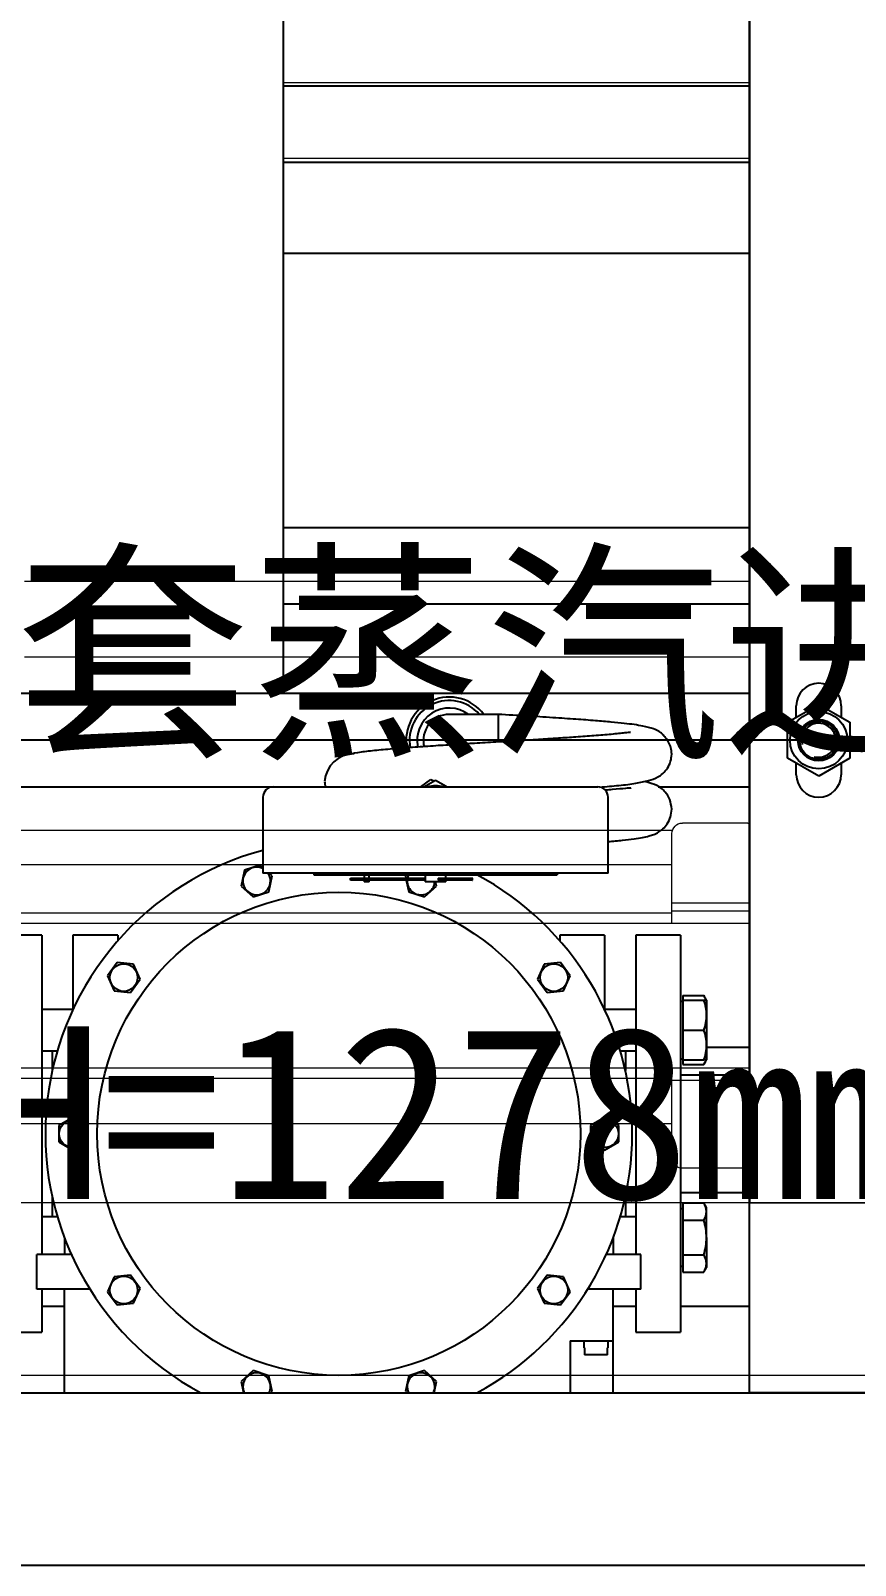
# Model space of a CAD drawing. Extents: x -681219 to -550379, y -242630 to -158199.
# Drawn here: x -644653.7 to -644414.8, y -222575.5 to -222131 of the extents above; entities that cross this region are included whole.
import ezdxf
from ezdxf.lldxf.tags import DXFTag

# ---------------------------------------------------------------- set-up
doc = ezdxf.new("R2010")
doc.units = 0
doc.header["$LTSCALE"] = 1000
doc.layers.get('0').update_dxf_attribs({"linetype": 'CONTINUOUS'})
for name, color, linetype in [('11020100978', 7, 'CONTINUOUS'), ('16020500378', 7, 'CONTINUOUS'), ('27040600017', 7, 'CONTINUOUS'), ('DV6_Default', 7, 'CONTINUOUS'), ('FAA01201', 7, 'CONTINUOUS'), ('MYGL00710003', 7, 'CONTINUOUS'), ('MYGL00710006', 7, 'CONTINUOUS'), ('MYGL00710020', 7, 'CONTINUOUS'), ('MYGL00710021', 7, 'CONTINUOUS'), ('MYGL00710028', 7, 'CONTINUOUS'), ('MYGL011003611', 7, 'CONTINUOUS'), ('MYGL011003621', 7, 'CONTINUOUS'), ('MYGL011004011', 7, 'CONTINUOUS'), ('MYGL011004232', 7, 'CONTINUOUS'), ('MYGL011004262', 7, 'CONTINUOUS'), ('MYGL01110015', 7, 'CONTINUOUS'), ('S02010301', 7, 'CONTINUOUS')]:
    doc.layers.add(name, color=color, linetype=linetype)
doc.layers.add('famsun', color=7, linetype='CONTINUOUS', lineweight=0)
tags = doc.linetypes.add('CENTER2', pattern=[28.575, 19.05, -3.175, 3.175, -3.175]).pattern_tags.tags
tags[10:11] = [DXFTag(74, 4), DXFTag(75, 0), DXFTag(340, '0'), DXFTag(46, 0.0), DXFTag(50, 0.0), DXFTag(44, 0.0), DXFTag(45, 0.0)]
tags[8:9] = [DXFTag(74, 4), DXFTag(75, 0), DXFTag(340, '0'), DXFTag(46, 0.0), DXFTag(50, 0.0), DXFTag(44, 0.0), DXFTag(45, 0.0)]
tags[6:7] = [DXFTag(74, 4), DXFTag(75, 0), DXFTag(340, '0'), DXFTag(46, 0.0), DXFTag(50, 0.0), DXFTag(44, 0.0), DXFTag(45, 0.0)]
tags[4:5] = [DXFTag(74, 4), DXFTag(75, 0), DXFTag(340, '0'), DXFTag(46, 0.0), DXFTag(50, 0.0), DXFTag(44, 0.0), DXFTag(45, 0.0)]

# ---------------------------------------------------------------- blocks, each defined once
blk = doc.blocks.new('MYGL007B0001XY_A-MYGL165_1_V_1', base_point=(16242.13, -1235.9))
at = {"color": 0, "linetype": 'ByBlock', "lineweight": -2}
for p, q in [((17412.13, -790.9), (17412.13, -1625.9)), ((17547.13, -993.4), (17547.13, -1445.83)), ((17547.13, -1301.4), (17412.13, -1301.4)), ((17412.13, -1323.4), (17547.13, -1323.4)), ((17622.13, -1445.83), (17412.13, -1445.83)), ((17412.13, -1467.83), (17622.13, -1467.83)), ((17412.63, -1515.9), (17431.63, -1515.9)), ((17670.13, -1517.9), (17434.46, -1517.9)), ((17434.63, -1544.9), (17434.63, -1518.9)), ((17670.13, -1527.9), (17434.63, -1527.9)), ((17412.13, -1539.06), (17434.63, -1539.06)), ((17412.13, -1541.38), (17434.63, -1541.38)), ((17670.13, -1541.9), (17434.63, -1541.9)), ((17907.13, -1544.9), (17412.13, -1544.9)), ((17412.13, -1586.9), (17907.13, -1586.9)), ((17434.63, -1612.9), (17434.63, -1586.9)), ((17412.13, -1590.42), (17434.63, -1590.42)), ((17434.63, -1589.9), (17912.13, -1589.9)), ((17912.13, -1602.9), (17434.63, -1602.9)), ((17412.63, -1615.9), (17431.63, -1615.9)), ((14502.13, -1625.9), (17982.13, -1625.9)), ((17412.13, -1625.9), (17372.13, -1625.9)), ((14502.13, -1675.9), (17982.13, -1675.9))]:
    blk.add_line(p, q, dxfattribs=at)
for centre, start, end in [((17412.63, -1518.9), 90, 99.5941), ((17431.63, -1518.9), 0, 90), ((17431.63, -1612.9), 270, 0), ((17412.63, -1612.9), 260.4059, 270)]:
    blk.add_arc(centre, 3, start, end, dxfattribs=at)
blk = doc.blocks.new('SJGL165-F')
at = {"layer": '11020100978', "color": 7, "linetype": 'Continuous'}
for p, q in [((18294.98, -5000.79), (18301.11, -5000.79)), ((18294.98, -5000.79), (18294.98, -5002.13)), ((18301.88, -5002.13), (18301.11, -5000.79)), ((18118.38, -5004.8), (18109.38, -5004.8)), ((18281.38, -5004.8), (18272.38, -5004.8)), ((18294.98, -5002.5), (18294.38, -5002.5)), ((18294.98, -5002.13), (18301.11, -5002.13)), ((18294.98, -5002.13), (18294.98, -5010.8)), ((18301.11, -5002.13), (18301.88, -5002.13)), ((18301.88, -5002.13), (18301.88, -5019.47)), ((18294.98, -5010.8), (18301.11, -5010.8)), ((18294.98, -5010.8), (18294.98, -5019.47)), ((18109.38, -5016.8), (18113.86, -5016.8)), ((18276.91, -5016.8), (18281.38, -5016.8)), ((18294.38, -5019.1), (18294.98, -5019.1)), ((18294.98, -5019.47), (18301.11, -5019.47)), ((18294.98, -5019.47), (18294.98, -5020.82)), ((18294.98, -5020.82), (18301.11, -5020.82)), ((18301.88, -5019.47), (18301.11, -5019.47)), ((18301.11, -5020.82), (18301.88, -5019.47)), ((18294.98, -5062.6), (18294.38, -5062.6)), ((18294.98, -5060.89), (18301.11, -5060.89)), ((18294.98, -5060.89), (18294.98, -5065.9)), ((18301.88, -5062.23), (18301.11, -5060.89)), ((18301.88, -5070.9), (18301.88, -5062.23)), ((18113.86, -5064.9), (18109.38, -5064.9)), ((18281.38, -5064.9), (18276.91, -5064.9)), ((18294.98, -5065.9), (18301.11, -5065.9)), ((18294.98, -5065.9), (18294.98, -5075.91)), ((18301.88, -5070.9), (18301.88, -5079.58)), ((18294.98, -5075.91), (18301.11, -5075.91)), ((18294.98, -5075.91), (18294.98, -5080.92)), ((18294.38, -5079.2), (18294.98, -5079.2)), ((18294.98, -5080.92), (18301.11, -5080.92)), ((18301.11, -5080.92), (18301.88, -5079.58))]:
    blk.add_line(p, q, dxfattribs=at)
for centre, radius, start, end in [((18297.39, -5003.29), 4.48, 13.8657, 33.96), ((18289.25, -5006.46), 12.63, 339.9144, 20.0839), ((18289.25, -5015.14), 12.63, 339.9161, 20.0855), ((18297.39, -5018.31), 4.48, 326.0398, 342.0933), ((18297.39, -5063.39), 4.48, 326.0429, 33.96), ((18297.39, -5078.42), 4.48, 326.0398, 33.9573)]:
    blk.add_arc(centre, radius, start, end, dxfattribs=at)
for points in [[(18301.88, -5070.9), (18301.88, -5070.06), (18301.81, -5069.2), (18301.54, -5067.53), (18301.34, -5066.71), (18301.11, -5065.9)], [(18301.11, -5075.91), (18301.34, -5075.1), (18301.54, -5074.26), (18301.81, -5072.59), (18301.88, -5071.75), (18301.88, -5070.9)]]:
    blk.add_open_spline(points, degree=3, knots=[0, 0, 0, 0, 0.5, 0.5, 1, 1, 1, 1], dxfattribs=at)
at = {"layer": '16020500378', "color": 7, "linetype": 'Continuous'}
for p, q in [((18168.07, -4964.45), (18167.09, -4969.08)), ((18172.57, -4962.99), (18168.07, -4964.45)), ((18173.38, -4963.72), (18172.57, -4962.99)), ((18176.09, -4966.16), (18175.2, -4965.36)), ((18167.09, -4969.08), (18170.6, -4972.25)), ((18175.11, -4970.79), (18176.09, -4966.16)), ((18214.67, -4966.16), (18214.82, -4966.84)), ((18214.93, -4967.35), (18215.66, -4970.79)), ((18220.16, -4972.25), (18223.68, -4969.08)), ((18223.68, -4969.08), (18223.42, -4967.86)), ((18170.6, -4972.25), (18175.11, -4970.79)), ((18215.66, -4970.79), (18220.16, -4972.25)), ((18118.38, -4983.35), (18118.38, -5004.85)), ((18131.38, -4983.35), (18118.38, -4983.35)), ((18131.38, -4983.35), (18131.38, -4984.91)), ((18259.38, -4983.35), (18259.38, -4984.91)), ((18272.38, -4983.35), (18259.38, -4983.35)), ((18272.38, -4983.35), (18272.38, -5004.85)), ((18131.16, -4991.27), (18128.38, -4995.1)), ((18135.87, -4991.76), (18131.16, -4991.27)), ((18137.8, -4996.09), (18135.87, -4991.76)), ((18254.89, -4991.76), (18252.97, -4996.09)), ((18259.6, -4991.27), (18254.89, -4991.76)), ((18262.38, -4995.1), (18259.6, -4991.27)), ((18128.38, -4995.1), (18130.31, -4999.42)), ((18135.01, -4999.92), (18137.8, -4996.09)), ((18252.97, -4996.09), (18255.75, -4999.92)), ((18260.46, -4999.42), (18262.38, -4995.1)), ((18130.31, -4999.42), (18135.01, -4999.92)), ((18255.75, -4999.92), (18260.46, -4999.42)), ((18118.38, -5036.12), (18114.28, -5038.49)), ((18122.48, -5038.49), (18118.38, -5036.12)), ((18272.38, -5036.12), (18268.28, -5038.49)), ((18276.48, -5038.49), (18272.38, -5036.12)), ((18114.28, -5038.49), (18114.28, -5043.22)), ((18122.48, -5043.22), (18122.48, -5038.49)), ((18268.28, -5038.49), (18268.28, -5043.22)), ((18276.48, -5043.22), (18276.48, -5038.49)), ((18114.28, -5043.22), (18118.38, -5045.59)), ((18118.38, -5045.59), (18122.48, -5043.22)), ((18268.28, -5043.22), (18272.38, -5045.59)), ((18272.38, -5045.59), (18276.48, -5043.22)), ((18115.88, -5070.93), (18115.88, -5075.85)), ((18274.88, -5070.93), (18274.88, -5075.85)), ((18107.88, -5085.85), (18107.88, -5075.85)), ((18117.92, -5075.85), (18107.88, -5075.85)), ((18282.88, -5075.85), (18272.84, -5075.85)), ((18282.88, -5085.85), (18282.88, -5075.85)), ((18130.31, -5082.28), (18128.38, -5086.61)), ((18135.01, -5081.79), (18130.31, -5082.28)), ((18137.8, -5085.62), (18135.01, -5081.79)), ((18255.75, -5081.79), (18252.97, -5085.62)), ((18260.46, -5082.28), (18255.75, -5081.79)), ((18262.38, -5086.61), (18260.46, -5082.28)), ((18123.27, -5085.85), (18107.88, -5085.85)), ((18115.88, -5115.85), (18115.88, -5085.85)), ((18128.38, -5086.61), (18131.16, -5090.44)), ((18131.16, -5090.44), (18135.87, -5089.94)), ((18135.87, -5089.94), (18137.8, -5085.62)), ((18252.97, -5085.62), (18254.89, -5089.94)), ((18254.89, -5089.94), (18259.6, -5090.44)), ((18259.6, -5090.44), (18262.38, -5086.61)), ((18282.88, -5085.85), (18267.49, -5085.85)), ((18274.88, -5100.85), (18274.88, -5085.85)), ((18262.38, -5100.85), (18274.88, -5100.85)), ((18262.38, -5100.85), (18262.38, -5115.85)), ((18266.38, -5100.85), (18266.38, -5102.85)), ((18266.53, -5102.85), (18266.38, -5102.85)), ((18266.53, -5102.85), (18266.53, -5104.85)), ((18273.24, -5104.85), (18273.24, -5102.85)), ((18273.24, -5102.85), (18273.38, -5102.85)), ((18273.38, -5102.85), (18273.38, -5100.85)), ((18274.88, -5115.85), (18274.88, -5100.85)), ((18273.24, -5104.85), (18266.53, -5104.85)), ((18170.6, -5109.45), (18167.09, -5112.62)), ((18175.11, -5110.92), (18170.6, -5109.45)), ((18176.09, -5115.55), (18175.11, -5110.92)), ((18215.66, -5110.92), (18214.67, -5115.55)), ((18220.16, -5109.45), (18215.66, -5110.92)), ((18223.68, -5112.62), (18220.16, -5109.45)), ((18154.88, -5115.58), (18154.88, -5115.85)), ((18167.09, -5112.62), (18167.77, -5115.86)), ((18175.75, -5115.85), (18176.09, -5115.55)), ((18214.67, -5115.55), (18215, -5115.84)), ((18222.99, -5115.85), (18223.68, -5112.62))]:
    blk.add_line(p, q, dxfattribs=at)
for centre, radius in [((18195.38, -5040.85), 70), ((18133.09, -4995.59), 4), ((18257.68, -4995.59), 4), ((18118.38, -5040.85), 4), ((18272.38, -5040.85), 4), ((18133.09, -5086.11), 4), ((18257.68, -5086.11), 4)]:
    blk.add_circle(centre, radius, dxfattribs=at)
for centre, radius, start, end in [((18195.38, -5040.85), 85, 104.9935, 241.9275), ((18171.59, -4967.62), 4, 63.1927, 0), ((18171.59, -4967.62), 4, 0, 34.5526), ((18219.18, -4967.62), 4, 176.149, 356.6843), ((18219.18, -4967.62), 4, 153.7581, 168.921), ((18195.38, -5040.85), 85, 0, 61.9275), ((18195.38, -5040.85), 85, 298.0725, 0), ((18171.59, -5114.08), 4, 0, 206.2419), ((18219.18, -5114.08), 4, 0, 206.2419), ((18171.59, -5114.08), 4, 333.7581, 0), ((18219.18, -5114.08), 4, 333.7581, 0)]:
    blk.add_arc(centre, radius, start, end, dxfattribs=at)
at = {"layer": '27040600017', "color": 7, "linetype": 'Continuous'}
for p, q in [((18241.38, -4919.35), (18227.38, -4919.35)), ((18241.52, -4919.35), (18241.38, -4919.35)), ((18219.1, -4940.35), (18221.99, -4938.23)), ((18220.04, -4940.35), (18223.39, -4938.42)), ((18221.99, -4938.23), (18222.95, -4938.65)), ((18221.99, -4938.23), (18222.98, -4938.66)), ((18221.99, -4938.23), (18221.99, -4938.23)), ((18223.39, -4938.42), (18226.74, -4940.35)), ((18223.39, -4938.42), (18223.39, -4938.42)), ((18223.39, -4938.42), (18226.44, -4940.18)), ((18176.39, -4940.35), (18270.39, -4940.35)), ((18173.39, -4943.35), (18173.39, -4965.35)), ((18273.39, -4965.35), (18273.39, -4943.35)), ((18273.39, -4965.35), (18173.39, -4965.35)), ((18188.11, -4965.35), (18188.11, -4965.85)), ((18191.81, -4965.35), (18191.81, -4965.85)), ((18191.91, -4965.35), (18191.91, -4965.85)), ((18192.44, -4965.35), (18192.44, -4965.85)), ((18192.63, -4965.35), (18192.63, -4965.85)), ((18195.87, -4965.35), (18195.87, -4965.85)), ((18196.62, -4965.35), (18196.62, -4965.85)), ((18196.9, -4965.35), (18196.9, -4965.85)), ((18198.44, -4965.35), (18198.44, -4965.85)), ((18198.8, -4965.35), (18198.8, -4965.85)), ((18202.53, -4965.35), (18202.53, -4965.85)), ((18205.5, -4965.35), (18205.5, -4965.85)), ((18205.92, -4965.35), (18205.92, -4965.85)), ((18207.14, -4965.35), (18207.14, -4965.85)), ((18210.57, -4965.35), (18210.57, -4965.85)), ((18211.03, -4965.35), (18211.03, -4965.85)), ((18212.37, -4965.35), (18212.37, -4965.85)), ((18217.11, -4965.35), (18217.11, -4965.85)), ((18217.6, -4965.35), (18217.6, -4965.85)), ((18218.03, -4965.35), (18218.03, -4965.85)), ((18223.39, -4965.35), (18223.39, -4965.85)), ((18223.89, -4965.35), (18223.89, -4965.85)), ((18223.89, -4965.35), (18223.89, -4965.85)), ((18229.24, -4965.35), (18229.24, -4965.85)), ((18229.67, -4965.35), (18229.67, -4965.85)), ((18230.16, -4965.35), (18230.16, -4965.85)), ((18234.87, -4965.35), (18234.87, -4965.85)), ((18236.21, -4965.35), (18236.21, -4965.85)), ((18236.67, -4965.35), (18236.67, -4965.85)), ((18240.06, -4965.35), (18240.06, -4965.85)), ((18241.28, -4965.35), (18241.28, -4965.85)), ((18241.7, -4965.35), (18241.7, -4965.85)), ((18244.6, -4965.35), (18244.6, -4965.85)), ((18248.34, -4965.35), (18248.34, -4965.85)), ((18248.69, -4965.35), (18248.69, -4965.85)), ((18250.16, -4965.35), (18250.16, -4965.85)), ((18250.44, -4965.35), (18250.44, -4965.85)), ((18251.11, -4965.35), (18251.11, -4965.85)), ((18254.34, -4965.35), (18254.34, -4965.85)), ((18254.53, -4965.35), (18254.53, -4965.85)), ((18254.97, -4965.35), (18254.97, -4965.85)), ((18255.07, -4965.35), (18255.07, -4965.85)), ((18258.67, -4965.35), (18258.67, -4965.85)), ((18258.67, -4965.35), (18258.67, -4965.85)), ((18188.11, -4965.85), (18191.81, -4965.85)), ((18191.81, -4965.85), (18191.91, -4965.85)), ((18191.91, -4965.85), (18192.44, -4965.85)), ((18192.44, -4965.85), (18192.63, -4965.85)), ((18192.63, -4965.85), (18195.87, -4965.85)), ((18195.87, -4965.85), (18196.62, -4965.85)), ((18196.62, -4965.85), (18196.9, -4965.85)), ((18196.9, -4965.85), (18198.44, -4965.85)), ((18198.44, -4965.85), (18198.8, -4965.85)), ((18198.76, -4966.85), (18220.39, -4966.85)), ((18198.76, -4967.35), (18198.76, -4966.85)), ((18220.39, -4967.35), (18198.76, -4967.35)), ((18198.8, -4965.85), (18202.53, -4965.85)), ((18202.53, -4965.85), (18205.44, -4965.85)), ((18202.7, -4965.85), (18202.7, -4966.85)), ((18202.7, -4967.35), (18202.7, -4967.85)), ((18204.2, -4967.85), (18202.7, -4967.85)), ((18204.2, -4966.85), (18204.2, -4965.85)), ((18204.2, -4967.85), (18204.2, -4967.35)), ((18205.5, -4965.85), (18205.92, -4965.85)), ((18205.92, -4965.85), (18207.14, -4965.85)), ((18207.14, -4965.85), (18210.57, -4965.85)), ((18210.57, -4965.85), (18211.03, -4965.85)), ((18211.03, -4965.85), (18212.37, -4965.85)), ((18212.37, -4965.85), (18216.02, -4965.85)), ((18216.02, -4965.85), (18217.11, -4965.85)), ((18217.11, -4965.85), (18217.6, -4965.85)), ((18217.6, -4965.85), (18218.03, -4965.85)), ((18218.03, -4965.85), (18223.39, -4965.85)), ((18220.39, -4965.85), (18220.39, -4967.85)), ((18226.39, -4967.85), (18220.39, -4967.85)), ((18223.39, -4965.85), (18223.89, -4965.85)), ((18223.89, -4965.85), (18229.24, -4965.85)), ((18223.89, -4965.85), (18223.89, -4965.85)), ((18224.17, -4966.85), (18227.53, -4966.85)), ((18224.17, -4966.85), (18224.17, -4967.35)), ((18227.53, -4967.35), (18224.17, -4967.35)), ((18226.39, -4966.85), (18226.39, -4965.85)), ((18226.39, -4967.85), (18226.39, -4967.35)), ((18227.53, -4966.85), (18229, -4966.85)), ((18229, -4967.35), (18227.53, -4967.35)), ((18229, -4966.85), (18233.99, -4966.85)), ((18233.99, -4967.35), (18229, -4967.35)), ((18229.24, -4965.85), (18229.67, -4965.85)), ((18229.67, -4965.85), (18230.16, -4965.85)), ((18230.16, -4965.85), (18233.41, -4965.85)), ((18233.41, -4965.85), (18234.87, -4965.85)), ((18234.11, -4966.85), (18233.99, -4966.85)), ((18233.99, -4967.35), (18234.11, -4967.35)), ((18234.11, -4967.35), (18234.11, -4966.85)), ((18234.87, -4965.85), (18236.21, -4965.85)), ((18236.21, -4965.85), (18236.67, -4965.85)), ((18236.67, -4965.85), (18238.73, -4965.85)), ((18238.73, -4965.85), (18240.06, -4965.85)), ((18240.06, -4965.85), (18241.28, -4965.85)), ((18241.28, -4965.85), (18241.7, -4965.85)), ((18241.7, -4965.85), (18244.6, -4965.85)), ((18244.6, -4965.85), (18248.34, -4965.85)), ((18248.34, -4965.85), (18248.69, -4965.85)), ((18248.69, -4965.85), (18250.16, -4965.85)), ((18250.16, -4965.85), (18250.44, -4965.85)), ((18250.44, -4965.85), (18251.11, -4965.85)), ((18251.11, -4965.85), (18254.34, -4965.85)), ((18254.34, -4965.85), (18254.53, -4965.85)), ((18254.53, -4965.85), (18254.97, -4965.85)), ((18254.97, -4965.85), (18255.07, -4965.85)), ((18255.07, -4965.85), (18258.67, -4965.85)), ((18258.67, -4965.85), (18258.67, -4965.85))]:
    blk.add_line(p, q, dxfattribs=at)
for centre, radius, start, end in [((18227.38, -4926.85), 7.5, 90, 194.3638), ((18199.87, -4939.42), 8.64, 90.1942, 176.2094), ((18199.87, -4938.28), 8.64, 183.7916, 193.6953), ((18176.39, -4943.35), 3, 90, 180), ((18223.39, -4950.85), 10.77, 77.1914, 102.8086), ((18270.39, -4943.35), 3, 0, 90)]:
    blk.add_arc(centre, radius, start, end, dxfattribs=at)
blk.add_ellipse((18241.52, -4926.85), major_axis=(0, 7.5), ratio=0.000029, start_param=0, end_param=1.570796, dxfattribs=at)
for points, knots in [([(18291.79, -4930.85), (18291.75, -4930.19), (18291.66, -4929.11), (18290.99, -4927.43), (18290.24, -4926.32), (18289.66, -4925.67), (18289.32, -4925.33), (18288.83, -4924.86), (18288.7, -4924.71), (18287.86, -4924.08), (18286.47, -4923.46), (18283.3, -4922.65), (18279.09, -4922.06), (18274.27, -4921.56), (18269.61, -4921.18), (18263.95, -4920.76), (18257.3, -4920.31), (18249.54, -4919.82), (18244.54, -4919.53), (18241.52, -4919.35)], [0, 0, 0, 0, 0.026016, 0.049657, 0.069295, 0.077326, 0.084258, 0.090516, 0.117289, 0.142123, 0.222103, 0.324651, 0.453793, 0.527652, 0.607194, 0.694943, 0.790599, 0.892909, 1, 1, 1, 1]), ([(18279.9, -4924.63), (18279.88, -4924.61), (18279.7, -4924.55), (18278.32, -4924.72), (18274.52, -4925.14), (18269.59, -4925.52), (18264.34, -4925.91), (18259.75, -4926.23), (18256.08, -4926.47), (18253.14, -4926.66), (18249.85, -4926.86), (18245.74, -4927.11), (18240.54, -4927.41), (18234.89, -4927.74), (18229.03, -4928.1), (18223.22, -4928.48), (18217.26, -4928.89), (18211.43, -4929.32), (18206.01, -4929.79), (18201.46, -4930.32), (18199.1, -4930.74), (18198.36, -4930.97), (18198.25, -4931)], [0.1014527, 0.1014527, 0.1014527, 0.1014527, 0.1136637, 0.1633229, 0.2225139, 0.2779028, 0.3270422, 0.369503, 0.3937403, 0.414577, 0.4375353, 0.4680693, 0.5058056, 0.5515674, 0.5917132, 0.6366903, 0.6861031, 0.7392666, 0.7965972, 0.859889, 0.928216, 0.9412828, 0.9412828, 0.9412828, 0.9412828]), ([(18270.87, -4940.43), (18272.88, -4940.27), (18276.7, -4939.94), (18281.39, -4939.38), (18285.09, -4938.58), (18287.59, -4937.83), (18290.29, -4935.73), (18291.59, -4933.03), (18291.73, -4931.64), (18291.79, -4930.85)], [0.7043134, 0.7043134, 0.7043134, 0.7043134, 0.7610029, 0.8191931, 0.8715701, 0.9176725, 0.9605424, 0.9811741, 1, 1, 1, 1]), ([(18291.79, -4946.85), (18291.67, -4945.77), (18291.48, -4944.07), (18290.04, -4941.87), (18288.17, -4940.22), (18286.31, -4939.43), (18284.56, -4938.97), (18283.72, -4938.78)], [0, 0, 0, 0, 0.024531, 0.0461348, 0.0621063, 0.1077933, 0.1458372, 0.1458372, 0.1458372, 0.1458372]), ([(18279.96, -4940.79), (18279.95, -4940.77), (18279.77, -4940.72), (18278.55, -4940.79), (18275.7, -4941.07), (18273.31, -4941.26), (18272.61, -4941.31)], [0.1887317, 0.1887317, 0.1887317, 0.1887317, 0.2274017, 0.327481, 0.454229, 0.5019068, 0.5019068, 0.5019068, 0.5019068]), ([(18273.41, -4956.22), (18274.88, -4956.09), (18277.57, -4955.84), (18280.83, -4955.44), (18283.34, -4955.03), (18285.15, -4954.64), (18286.59, -4954.17), (18287.72, -4953.71), (18289.37, -4952.51), (18290.63, -4951.05), (18291.6, -4949.04), (18291.73, -4947.67), (18291.79, -4946.85)], [0.4788401, 0.4788401, 0.4788401, 0.4788401, 0.562937, 0.6433834, 0.7127028, 0.7763746, 0.8249918, 0.8729759, 0.899374, 0.9308913, 0.9654707, 1, 1, 1, 1])]:
    blk.add_open_spline(points, degree=3, knots=knots, dxfattribs=at)
blk.add_rational_spline([(18241.52, -4919.36), (18241.52, -4919.42), (18241.52, -4919.73), (18241.52, -4920.25)], [0.50037616923, 0.502430986048, 0.512904099366, 0.531795509184], degree=3, dxfattribs=at)
at = {"layer": 'DV6_Default', "color": 7, "linetype": 'CENTER2'}
blk.add_line((18429.13, -4926.85), (18025.63, -4926.85), dxfattribs=at)
at = {"layer": 'FAA01201', "color": 7, "linetype": 'Continuous'}
for p, q in [((18325.38, -4921.66), (18334.38, -4916.46)), ((18334.38, -4916.46), (18343.38, -4921.66)), ((18325.38, -4932.05), (18325.38, -4921.66)), ((18343.38, -4921.66), (18343.38, -4932.05)), ((18334.38, -4937.24), (18325.38, -4932.05)), ((18343.38, -4932.05), (18334.38, -4937.24))]:
    blk.add_line(p, q, dxfattribs=at)
blk.add_circle((18334.38, -4926.85), 8.3, dxfattribs=at)
at = {"layer": 'MYGL00710003', "color": 7, "linetype": 'Continuous'}
for p, q in [((17744.38, -5115.85), (21224.38, -5115.85)), ((17744.38, -5165.85), (21224.38, -5165.85))]:
    blk.add_line(p, q, dxfattribs=at)
at = {"layer": 'MYGL00710006', "color": 7, "linetype": 'Continuous'}
for p, q in [((18314.38, -5115.85), (18314.38, -4280.85)), ((18327.88, -4920.21), (18327.88, -4916.85)), ((18340.88, -4916.85), (18340.88, -4920.21)), ((18327.88, -4936.85), (18327.88, -4933.49)), ((18340.88, -4933.49), (18340.88, -4936.85)), ((18354.38, -5115.85), (18314.38, -5115.85))]:
    blk.add_line(p, q, dxfattribs=at)
for centre, start, end in [((18334.38, -4916.85), 0, 180), ((18334.38, -4936.85), 180, 0)]:
    blk.add_arc(centre, 6.5, start, end, dxfattribs=at)
at = {"layer": 'MYGL00710020', "color": 7, "linetype": 'Continuous'}
blk.add_line((18179.38, -4913.35), (18179.38, -4460.92), dxfattribs=at)
at = {"layer": 'MYGL00710021', "color": 7, "linetype": 'Continuous'}
for p, q in [((18314.38, -5015.85), (18301.88, -5015.85)), ((18115.88, -5090.85), (18109.38, -5090.85)), ((18281.38, -5090.85), (18274.88, -5090.85)), ((18314.38, -5090.85), (18294.38, -5090.85))]:
    blk.add_line(p, q, dxfattribs=at)
at = {"layer": 'MYGL00710028', "color": 7, "linetype": 'Continuous'}
for radius in [6, 5.5]:
    blk.add_circle((18334.38, -4926.85), radius, dxfattribs=at)
blk.add_arc((18334.38, -4926.85), 4.93, 255, 195, dxfattribs=at)
at = {"layer": 'MYGL011003611', "color": 7, "linetype": 'Continuous'}
for p, q in [((18314.38, -4913.35), (18037.38, -4913.35)), ((18037.38, -4940.35), (18176.39, -4940.35)), ((18287.88, -4940.35), (18314.38, -4940.35))]:
    blk.add_line(p, q, dxfattribs=at)
at = {"layer": 'MYGL011003621', "color": 7, "linetype": 'Continuous'}
for radius, start, end in [(12.5, 36.8699, 190.2052), (11.5, 40.7057, 190.8308), (9.32, 53.6209, 192.4081)]:
    blk.add_arc((18227.38, -4926.85), radius, start, end, dxfattribs=at)
at = {"layer": 'MYGL011004011', "color": 7, "linetype": 'Continuous'}
for p, q in [((18314.38, -5023.85), (18294.38, -5023.85)), ((18294.38, -5057.85), (18314.38, -5057.85))]:
    blk.add_line(p, q, dxfattribs=at)
at = {"layer": 'MYGL011004232', "color": 7, "linetype": 'Continuous'}
for p, q in [((18314.38, -4865.35), (18179.38, -4865.35)), ((18179.38, -4887.35), (18314.38, -4887.35))]:
    blk.add_line(p, q, dxfattribs=at)
at = {"layer": 'MYGL011004262', "color": 7, "linetype": 'Continuous'}
for p, q in [((18314.38, -4737.35), (18179.38, -4737.35)), ((18179.38, -4759.35), (18314.38, -4759.35))]:
    blk.add_line(p, q, dxfattribs=at)
at = {"layer": 'MYGL01110015', "color": 7, "linetype": 'Continuous'}
blk.add_line((18314.38, -4785.85), (18179.38, -4785.85), dxfattribs=at)
at = {"layer": 'S02010301', "color": 7, "linetype": 'Continuous'}
for p, q in [((18109.38, -4983.35), (18096.38, -4983.35)), ((18109.38, -4983.35), (18109.38, -5075.85)), ((18281.38, -4983.35), (18281.38, -5075.85)), ((18294.38, -4983.35), (18281.38, -4983.35)), ((18294.38, -4983.35), (18294.38, -5098.35)), ((18112.38, -5016.8), (18112.38, -5022.52)), ((18278.38, -5016.8), (18278.38, -5022.52)), ((18112.38, -5059.18), (18112.38, -5064.9)), ((18278.38, -5059.18), (18278.38, -5064.9)), ((18109.38, -5085.85), (18109.38, -5098.35)), ((18281.38, -5085.85), (18281.38, -5098.35)), ((18096.38, -5098.35), (18109.38, -5098.35)), ((18281.38, -5098.35), (18294.38, -5098.35))]:
    blk.add_line(p, q, dxfattribs=at)
at = {"color": 3, "char_height": 50, "width": 4100.8924, "attachment_point": 1}
for s, insert in [('{\\fSimSun|b0|i0|c134|p2;夹套蒸汽进口\\fISOCPEUR|b0|i0|c0|p34;DN20\\fSimSun|b0|i0|c134|p2; H=1836mm}', (18033.32, -4876.69)), ('{\\fSimSun|b0|i0|c134|p2;膨化腔蒸汽进口\\fISOCPEUR|b0|i0|c0|p34;DN25\\fSimSun|b0|i0|c134|p2; H=1278mm}', (17424.93, -5009.75))]:
    blk.add_mtext(s, dxfattribs=dict(at, insert=insert))

msp = doc.modelspace()

# ---------------------------------------------------------------- block references
msp.add_blockref('SJGL165-F', (-662759.7996, -217409.6891))
at = {"layer": 'famsun', "xscale": -1}
msp.add_blockref('MYGL007B0001XY_A-MYGL165_1_V_1', (-643275.4172, -222080.5414), dxfattribs=at)

doc.saveas('drawing.dxf')
